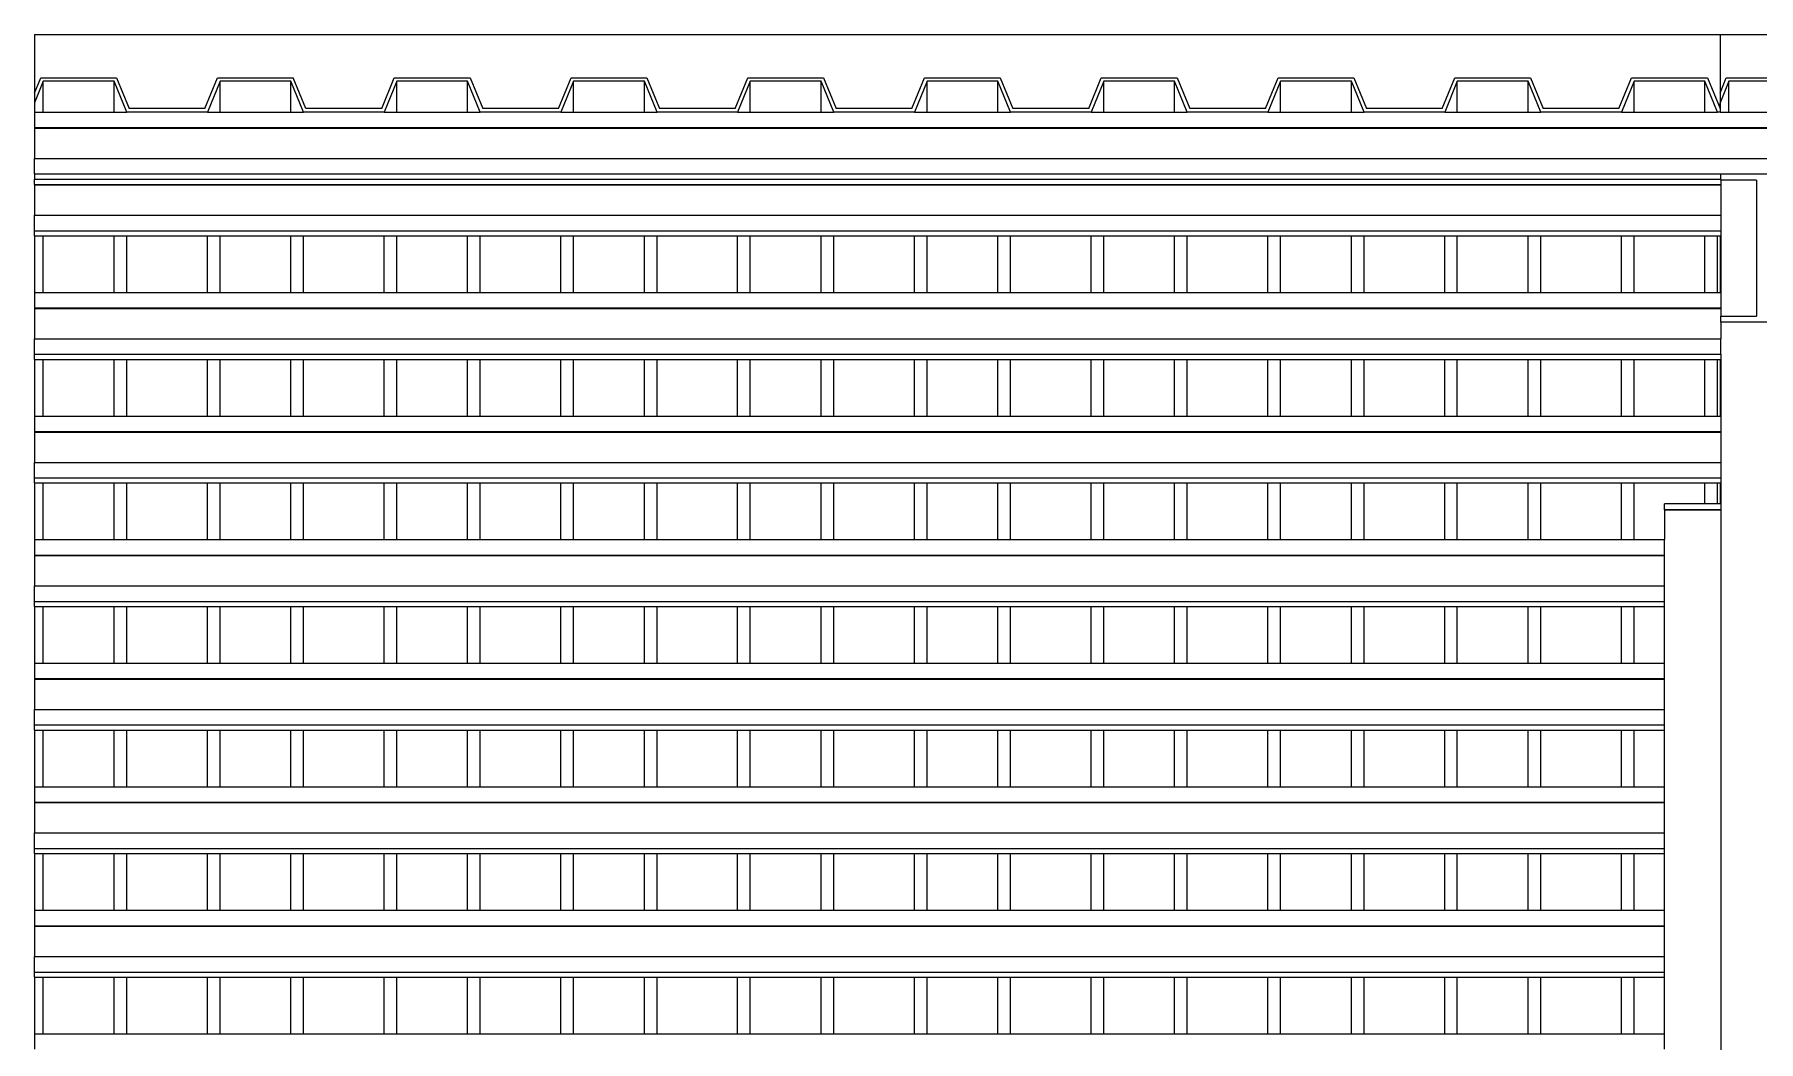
# Model space of a CAD drawing. Extents: x -101 to 101, y -14 to 18.
# Drawn here: x 5.839 to 8.594, y 16.411 to 18.019 of the extents above; entities that cross this region are included whole.
import ezdxf

# ---------------------------------------------------------------- set-up
doc = ezdxf.new("R2010")
doc.units = 0
doc.layers.get('0').update_dxf_attribs({"linetype": 'CONTINUOUS'})

msp = doc.modelspace()

# ---------------------------------------------------------------- linework, layer by layer
for p, q in [((5.8392, 18.019), (8.5322, 18.019)), ((5.8392, 18.019), (5.8392, 17.9253)), ((8.5322, 18.019), (11.2252, 18.019)), ((8.5322, 18.019), (8.5322, 17.9253)), ((8.5322, 18.019), (8.5322, 17.9006)), ((5.8392, 17.9253), (5.8492, 17.9499)), ((5.8531, 17.9443), (5.8392, 17.9101)), ((5.8492, 17.9499), (5.9703, 17.9499)), ((5.8531, 17.895), (5.8531, 17.9443)), ((5.9664, 17.9443), (5.8531, 17.9443)), ((5.9664, 17.895), (5.9664, 17.9443)), ((5.9865, 17.895), (5.9664, 17.9443)), ((5.9703, 17.9499), (5.9904, 17.9006)), ((6.1115, 17.9006), (6.1317, 17.9499)), ((6.1356, 17.9443), (6.1154, 17.895)), ((6.1317, 17.9499), (6.2527, 17.9499)), ((6.1356, 17.895), (6.1356, 17.9443)), ((6.2488, 17.9443), (6.1356, 17.9443)), ((6.2488, 17.895), (6.2488, 17.9443)), ((6.2689, 17.895), (6.2488, 17.9443)), ((6.2729, 17.9006), (6.2527, 17.9499)), ((6.3939, 17.9006), (6.4141, 17.9499)), ((6.418, 17.9443), (6.3978, 17.895)), ((6.4141, 17.9499), (6.5351, 17.9499)), ((6.418, 17.895), (6.418, 17.9443)), ((6.5312, 17.9443), (6.418, 17.9443)), ((6.5312, 17.895), (6.5312, 17.9443)), ((6.5514, 17.895), (6.5312, 17.9443)), ((6.5351, 17.9499), (6.5553, 17.9006)), ((6.6763, 17.9006), (6.6965, 17.9499)), ((6.7004, 17.9443), (6.6802, 17.895)), ((6.6965, 17.9499), (6.8175, 17.9499)), ((6.7004, 17.895), (6.7004, 17.9443)), ((6.8136, 17.9443), (6.7004, 17.9443)), ((6.8136, 17.895), (6.8136, 17.9443)), ((6.8338, 17.895), (6.8136, 17.9443)), ((6.8175, 17.9499), (6.8377, 17.9006)), ((6.9587, 17.9006), (6.9789, 17.9499)), ((6.9828, 17.9443), (6.9626, 17.895)), ((6.9789, 17.9499), (7.0999, 17.9499)), ((6.9828, 17.895), (6.9828, 17.9443)), ((7.096, 17.9443), (6.9828, 17.9443)), ((7.096, 17.895), (7.096, 17.9443)), ((7.1162, 17.895), (7.096, 17.9443)), ((7.0999, 17.9499), (7.1201, 17.9006)), ((7.2411, 17.9006), (7.2613, 17.9499)), ((7.2652, 17.9443), (7.245, 17.895)), ((7.2613, 17.9499), (7.3823, 17.9499)), ((7.2652, 17.895), (7.2652, 17.9443)), ((7.3784, 17.9443), (7.2652, 17.9443)), ((7.3784, 17.895), (7.3784, 17.9443)), ((7.3986, 17.895), (7.3784, 17.9443)), ((7.3823, 17.9499), (7.4025, 17.9006)), ((7.5235, 17.9006), (7.5437, 17.9499)), ((7.5476, 17.9443), (7.5275, 17.895)), ((7.5437, 17.9499), (7.6648, 17.9499)), ((7.5476, 17.895), (7.5476, 17.9443)), ((7.6608, 17.9443), (7.5476, 17.9443)), ((7.6608, 17.895), (7.6608, 17.9443)), ((7.681, 17.895), (7.6608, 17.9443)), ((7.6648, 17.9499), (7.6849, 17.9006)), ((7.806, 17.9006), (7.8261, 17.9499)), ((7.83, 17.9443), (7.8099, 17.895)), ((7.8261, 17.9499), (7.9472, 17.9499)), ((7.83, 17.895), (7.83, 17.9443)), ((7.9433, 17.9443), (7.83, 17.9443)), ((7.9433, 17.895), (7.9433, 17.9443)), ((7.9634, 17.895), (7.9433, 17.9443)), ((7.9472, 17.9499), (7.9673, 17.9006)), ((8.0884, 17.9006), (8.1085, 17.9499)), ((8.1125, 17.9443), (8.0923, 17.895)), ((8.1085, 17.9499), (8.2296, 17.9499)), ((8.1125, 17.895), (8.1125, 17.9443)), ((8.2257, 17.9443), (8.1125, 17.9443)), ((8.2257, 17.895), (8.2257, 17.9443)), ((8.2458, 17.895), (8.2257, 17.9443)), ((8.2296, 17.9499), (8.2498, 17.9006)), ((8.3708, 17.9006), (8.391, 17.9499)), ((8.3949, 17.9443), (8.3747, 17.895)), ((8.391, 17.9499), (8.512, 17.9499)), ((8.3949, 17.895), (8.3949, 17.9443)), ((8.5081, 17.9443), (8.3949, 17.9443)), ((8.5081, 17.895), (8.5081, 17.9443)), ((8.5283, 17.895), (8.5081, 17.9443)), ((8.512, 17.9499), (8.5322, 17.9006)), ((8.5322, 17.9253), (8.5423, 17.9499)), ((8.5462, 17.9443), (8.5322, 17.9101)), ((8.5423, 17.9499), (8.6633, 17.9499)), ((8.5462, 17.895), (8.5462, 17.9443)), ((8.6594, 17.9443), (8.5462, 17.9443)), ((5.8392, 17.9253), (5.8392, 17.9101)), ((5.8392, 17.9101), (5.8392, 17.895)), ((8.5322, 17.9253), (8.5322, 17.9101)), ((8.5322, 17.9006), (8.5322, 17.9101)), ((5.8392, 17.895), (5.8531, 17.895)), ((5.8392, 17.895), (5.8392, 17.8703)), ((5.8531, 17.895), (5.9664, 17.895)), ((5.9664, 17.895), (5.9865, 17.895)), ((6.1154, 17.895), (5.9865, 17.895)), ((6.1115, 17.9006), (5.9904, 17.9006)), ((6.1154, 17.895), (6.1356, 17.895)), ((6.1356, 17.895), (6.2488, 17.895)), ((6.2488, 17.895), (6.2689, 17.895)), ((6.3978, 17.895), (6.2689, 17.895)), ((6.3939, 17.9006), (6.2729, 17.9006)), ((6.3978, 17.895), (6.418, 17.895)), ((6.418, 17.895), (6.5312, 17.895)), ((6.5312, 17.895), (6.5514, 17.895)), ((6.6802, 17.895), (6.5514, 17.895)), ((6.6763, 17.9006), (6.5553, 17.9006)), ((6.6802, 17.895), (6.7004, 17.895)), ((6.7004, 17.895), (6.8136, 17.895)), ((6.8136, 17.895), (6.8338, 17.895)), ((6.9626, 17.895), (6.8338, 17.895)), ((6.9587, 17.9006), (6.8377, 17.9006)), ((6.9626, 17.895), (6.9828, 17.895)), ((6.9828, 17.895), (7.096, 17.895)), ((7.096, 17.895), (7.1162, 17.895)), ((7.245, 17.895), (7.1162, 17.895)), ((7.2411, 17.9006), (7.1201, 17.9006)), ((7.245, 17.895), (7.2652, 17.895)), ((7.2652, 17.895), (7.3784, 17.895)), ((7.3784, 17.895), (7.3986, 17.895)), ((7.5275, 17.895), (7.3986, 17.895)), ((7.5235, 17.9006), (7.4025, 17.9006)), ((7.5275, 17.895), (7.5476, 17.895)), ((7.5476, 17.895), (7.6608, 17.895)), ((7.6608, 17.895), (7.681, 17.895)), ((7.8099, 17.895), (7.681, 17.895)), ((7.806, 17.9006), (7.6849, 17.9006)), ((7.8099, 17.895), (7.83, 17.895)), ((7.83, 17.895), (7.9433, 17.895)), ((7.9433, 17.895), (7.9634, 17.895)), ((8.0923, 17.895), (7.9634, 17.895)), ((8.0884, 17.9006), (7.9673, 17.9006)), ((8.0923, 17.895), (8.1125, 17.895)), ((8.1125, 17.895), (8.2257, 17.895)), ((8.2257, 17.895), (8.2458, 17.895)), ((8.3747, 17.895), (8.2458, 17.895)), ((8.3708, 17.9006), (8.2498, 17.9006)), ((8.3747, 17.895), (8.3949, 17.895)), ((8.3949, 17.895), (8.5081, 17.895)), ((8.5081, 17.895), (8.5283, 17.895)), ((8.5322, 17.895), (8.5283, 17.895)), ((8.5322, 17.9006), (8.5322, 17.895)), ((8.5322, 17.895), (8.5462, 17.895)), ((8.5462, 17.895), (8.6594, 17.895)), ((5.8392, 17.8703), (5.8392, 17.8695)), ((5.8392, 17.8703), (23.5277, 17.8703)), ((5.8392, 17.8695), (23.5277, 17.8695)), ((5.8392, 17.8695), (5.8392, 17.821)), ((5.8392, 17.821), (23.5277, 17.821)), ((5.8392, 17.7963), (5.8392, 17.821)), ((5.8392, 17.7963), (8.5337, 17.7963)), ((5.8392, 17.7963), (5.8392, 17.7881)), ((8.5337, 17.7963), (8.6537, 17.7963)), ((8.5337, 17.7881), (8.5337, 17.7963)), ((5.8392, 17.7796), (5.8392, 17.7881)), ((5.8392, 17.7881), (8.5337, 17.7881)), ((5.8392, 17.7796), (5.8392, 17.7788)), ((5.8392, 17.7796), (8.5337, 17.7796)), ((5.8392, 17.7788), (8.5337, 17.7788)), ((5.8392, 17.7788), (5.8392, 17.7303)), ((8.5337, 17.7866), (8.5337, 17.7881)), ((8.5906, 17.7866), (8.5337, 17.7866)), ((8.5337, 17.7866), (8.5337, 17.7796)), ((8.5337, 17.7796), (8.5337, 17.7788)), ((8.5337, 17.7788), (8.5337, 17.7303)), ((8.5906, 17.7866), (8.5906, 17.5692)), ((5.8392, 17.7056), (5.8392, 17.7303)), ((5.8392, 17.7303), (8.5337, 17.7303)), ((8.5337, 17.7303), (8.5337, 17.7056)), ((5.8392, 17.7056), (8.5337, 17.7056)), ((5.8392, 17.6974), (5.8392, 17.7056)), ((5.8392, 17.6974), (5.8531, 17.6974)), ((5.8392, 17.6974), (5.8392, 17.607)), ((5.8531, 17.607), (5.8531, 17.6974)), ((5.8531, 17.6974), (5.9664, 17.6974)), ((5.9664, 17.607), (5.9664, 17.6974)), ((5.9664, 17.6974), (5.9865, 17.6974)), ((5.9865, 17.607), (5.9865, 17.6974)), ((5.9865, 17.6974), (6.1154, 17.6974)), ((6.1154, 17.607), (6.1154, 17.6974)), ((6.1154, 17.6974), (6.1356, 17.6974)), ((6.1356, 17.607), (6.1356, 17.6974)), ((6.1356, 17.6974), (6.2488, 17.6974)), ((6.2488, 17.607), (6.2488, 17.6974)), ((6.2488, 17.6974), (6.2689, 17.6974)), ((6.2689, 17.607), (6.2689, 17.6974)), ((6.2689, 17.6974), (6.3978, 17.6974)), ((6.3978, 17.607), (6.3978, 17.6974)), ((6.3978, 17.6974), (6.418, 17.6974)), ((6.418, 17.607), (6.418, 17.6974)), ((6.418, 17.6974), (6.5312, 17.6974)), ((6.5312, 17.607), (6.5312, 17.6974)), ((6.5312, 17.6974), (6.5514, 17.6974)), ((6.5514, 17.607), (6.5514, 17.6974)), ((6.5514, 17.6974), (6.6802, 17.6974)), ((6.6802, 17.607), (6.6802, 17.6974)), ((6.6802, 17.6974), (6.7004, 17.6974)), ((6.7004, 17.607), (6.7004, 17.6974)), ((6.7004, 17.6974), (6.8136, 17.6974)), ((6.8136, 17.607), (6.8136, 17.6974)), ((6.8136, 17.6974), (6.8338, 17.6974)), ((6.8338, 17.607), (6.8338, 17.6974)), ((6.8338, 17.6974), (6.9626, 17.6974)), ((6.9626, 17.607), (6.9626, 17.6974)), ((6.9626, 17.6974), (6.9828, 17.6974)), ((6.9828, 17.607), (6.9828, 17.6974)), ((6.9828, 17.6974), (7.096, 17.6974)), ((7.096, 17.607), (7.096, 17.6974)), ((7.096, 17.6974), (7.1162, 17.6974)), ((7.1162, 17.607), (7.1162, 17.6974)), ((7.1162, 17.6974), (7.245, 17.6974)), ((7.245, 17.607), (7.245, 17.6974)), ((7.245, 17.6974), (7.2652, 17.6974)), ((7.2652, 17.607), (7.2652, 17.6974)), ((7.2652, 17.6974), (7.3784, 17.6974)), ((7.3784, 17.607), (7.3784, 17.6974)), ((7.3784, 17.6974), (7.3986, 17.6974)), ((7.3986, 17.607), (7.3986, 17.6974)), ((7.3986, 17.6974), (7.5275, 17.6974)), ((7.5275, 17.607), (7.5275, 17.6974)), ((7.5275, 17.6974), (7.5476, 17.6974)), ((7.5476, 17.607), (7.5476, 17.6974)), ((7.5476, 17.6974), (7.6608, 17.6974)), ((7.6608, 17.607), (7.6608, 17.6974)), ((7.6608, 17.6974), (7.681, 17.6974)), ((7.681, 17.607), (7.681, 17.6974)), ((7.681, 17.6974), (7.8099, 17.6974)), ((7.8099, 17.607), (7.8099, 17.6974)), ((7.8099, 17.6974), (7.83, 17.6974)), ((7.83, 17.607), (7.83, 17.6974)), ((7.83, 17.6974), (7.9433, 17.6974)), ((7.9433, 17.607), (7.9433, 17.6974)), ((7.9433, 17.6974), (7.9634, 17.6974)), ((7.9634, 17.607), (7.9634, 17.6974)), ((7.9634, 17.6974), (8.0923, 17.6974)), ((8.0923, 17.607), (8.0923, 17.6974)), ((8.0923, 17.6974), (8.1125, 17.6974)), ((8.1125, 17.607), (8.1125, 17.6974)), ((8.1125, 17.6974), (8.2257, 17.6974)), ((8.2257, 17.607), (8.2257, 17.6974)), ((8.2257, 17.6974), (8.2458, 17.6974)), ((8.2458, 17.607), (8.2458, 17.6974)), ((8.2458, 17.6974), (8.3747, 17.6974)), ((8.3747, 17.607), (8.3747, 17.6974)), ((8.3747, 17.6974), (8.3949, 17.6974)), ((8.3949, 17.607), (8.3949, 17.6974)), ((8.3949, 17.6974), (8.5081, 17.6974)), ((8.5081, 17.607), (8.5081, 17.6974)), ((8.5081, 17.6974), (8.5283, 17.6974)), ((8.5283, 17.607), (8.5283, 17.6974)), ((8.5283, 17.6974), (8.5322, 17.6974)), ((8.5322, 17.6974), (8.5322, 17.607)), ((8.5322, 17.6974), (8.5337, 17.6974)), ((8.5337, 17.7056), (8.5337, 17.6974)), ((8.5337, 17.6974), (8.5337, 17.607)), ((5.8392, 17.607), (5.8531, 17.607)), ((5.8392, 17.607), (5.8392, 17.5823)), ((5.8531, 17.607), (5.9664, 17.607)), ((5.9664, 17.607), (5.9865, 17.607)), ((5.9865, 17.607), (6.1154, 17.607)), ((6.1154, 17.607), (6.1356, 17.607)), ((6.1356, 17.607), (6.2488, 17.607)), ((6.2488, 17.607), (6.2689, 17.607)), ((6.2689, 17.607), (6.3978, 17.607)), ((6.3978, 17.607), (6.418, 17.607)), ((6.418, 17.607), (6.5312, 17.607)), ((6.5312, 17.607), (6.5514, 17.607)), ((6.5514, 17.607), (6.6802, 17.607)), ((6.6802, 17.607), (6.7004, 17.607)), ((6.7004, 17.607), (6.8136, 17.607)), ((6.8136, 17.607), (6.8338, 17.607)), ((6.8338, 17.607), (6.9626, 17.607)), ((6.9626, 17.607), (6.9828, 17.607)), ((6.9828, 17.607), (7.096, 17.607)), ((7.096, 17.607), (7.1162, 17.607)), ((7.1162, 17.607), (7.245, 17.607)), ((7.245, 17.607), (7.2652, 17.607)), ((7.2652, 17.607), (7.3784, 17.607)), ((7.3784, 17.607), (7.3986, 17.607)), ((7.3986, 17.607), (7.5275, 17.607)), ((7.5275, 17.607), (7.5476, 17.607)), ((7.5476, 17.607), (7.6608, 17.607)), ((7.6608, 17.607), (7.681, 17.607)), ((7.681, 17.607), (7.8099, 17.607)), ((7.8099, 17.607), (7.83, 17.607)), ((7.83, 17.607), (7.9433, 17.607)), ((7.9433, 17.607), (7.9634, 17.607)), ((7.9634, 17.607), (8.0923, 17.607)), ((8.0923, 17.607), (8.1125, 17.607)), ((8.1125, 17.607), (8.2257, 17.607)), ((8.2257, 17.607), (8.2458, 17.607)), ((8.2458, 17.607), (8.3747, 17.607)), ((8.3747, 17.607), (8.3949, 17.607)), ((8.3949, 17.607), (8.5081, 17.607)), ((8.5081, 17.607), (8.5283, 17.607)), ((8.5283, 17.607), (8.5322, 17.607)), ((8.5322, 17.607), (8.5337, 17.607)), ((8.5337, 17.607), (8.5337, 17.5823)), ((5.8392, 17.5823), (5.8392, 17.5815)), ((5.8392, 17.5823), (8.5337, 17.5823)), ((5.8392, 17.5815), (8.5337, 17.5815)), ((5.8392, 17.5815), (5.8392, 17.533)), ((8.5337, 17.5823), (8.5337, 17.5815)), ((8.5337, 17.5815), (8.5337, 17.5692)), ((8.5337, 17.5596), (8.5337, 17.5692)), ((8.5337, 17.5692), (8.5906, 17.5692)), ((8.6537, 17.5596), (8.5337, 17.5596)), ((8.5337, 17.5596), (8.5337, 17.533)), ((5.8392, 17.5083), (5.8392, 17.533)), ((5.8392, 17.533), (8.5337, 17.533)), ((8.5337, 17.5083), (8.5337, 17.533)), ((5.8392, 17.5083), (8.5337, 17.5083)), ((5.8392, 17.5001), (5.8392, 17.5083)), ((5.8392, 17.5001), (5.8531, 17.5001)), ((5.8392, 17.5001), (5.8392, 17.4097)), ((5.8531, 17.4097), (5.8531, 17.5001)), ((5.8531, 17.5001), (5.9664, 17.5001)), ((5.9664, 17.4097), (5.9664, 17.5001)), ((5.9664, 17.5001), (5.9865, 17.5001)), ((5.9865, 17.4097), (5.9865, 17.5001)), ((5.9865, 17.5001), (6.1154, 17.5001)), ((6.1154, 17.4097), (6.1154, 17.5001)), ((6.1154, 17.5001), (6.1356, 17.5001)), ((6.1356, 17.4097), (6.1356, 17.5001)), ((6.1356, 17.5001), (6.2488, 17.5001)), ((6.2488, 17.4097), (6.2488, 17.5001)), ((6.2488, 17.5001), (6.2689, 17.5001)), ((6.2689, 17.4097), (6.2689, 17.5001)), ((6.2689, 17.5001), (6.3978, 17.5001)), ((6.3978, 17.4097), (6.3978, 17.5001)), ((6.3978, 17.5001), (6.418, 17.5001)), ((6.418, 17.4097), (6.418, 17.5001)), ((6.418, 17.5001), (6.5312, 17.5001)), ((6.5312, 17.4097), (6.5312, 17.5001)), ((6.5312, 17.5001), (6.5514, 17.5001)), ((6.5514, 17.4097), (6.5514, 17.5001)), ((6.5514, 17.5001), (6.6802, 17.5001)), ((6.6802, 17.4097), (6.6802, 17.5001)), ((6.6802, 17.5001), (6.7004, 17.5001)), ((6.7004, 17.4097), (6.7004, 17.5001)), ((6.7004, 17.5001), (6.8136, 17.5001)), ((6.8136, 17.4097), (6.8136, 17.5001)), ((6.8136, 17.5001), (6.8338, 17.5001)), ((6.8338, 17.4097), (6.8338, 17.5001)), ((6.8338, 17.5001), (6.9626, 17.5001)), ((6.9626, 17.4097), (6.9626, 17.5001)), ((6.9626, 17.5001), (6.9828, 17.5001)), ((6.9828, 17.4097), (6.9828, 17.5001)), ((6.9828, 17.5001), (7.096, 17.5001)), ((7.096, 17.4097), (7.096, 17.5001)), ((7.096, 17.5001), (7.1162, 17.5001)), ((7.1162, 17.4097), (7.1162, 17.5001)), ((7.1162, 17.5001), (7.245, 17.5001)), ((7.245, 17.4097), (7.245, 17.5001)), ((7.245, 17.5001), (7.2652, 17.5001)), ((7.2652, 17.4097), (7.2652, 17.5001)), ((7.2652, 17.5001), (7.3784, 17.5001)), ((7.3784, 17.4097), (7.3784, 17.5001)), ((7.3784, 17.5001), (7.3986, 17.5001)), ((7.3986, 17.4097), (7.3986, 17.5001)), ((7.3986, 17.5001), (7.5275, 17.5001)), ((7.5275, 17.4097), (7.5275, 17.5001)), ((7.5275, 17.5001), (7.5476, 17.5001)), ((7.5476, 17.4097), (7.5476, 17.5001)), ((7.5476, 17.5001), (7.6608, 17.5001)), ((7.6608, 17.4097), (7.6608, 17.5001)), ((7.6608, 17.5001), (7.681, 17.5001)), ((7.681, 17.4097), (7.681, 17.5001)), ((7.681, 17.5001), (7.8099, 17.5001)), ((7.8099, 17.4097), (7.8099, 17.5001)), ((7.8099, 17.5001), (7.83, 17.5001)), ((7.83, 17.4097), (7.83, 17.5001)), ((7.83, 17.5001), (7.9433, 17.5001)), ((7.9433, 17.4097), (7.9433, 17.5001)), ((7.9433, 17.5001), (7.9634, 17.5001)), ((7.9634, 17.4097), (7.9634, 17.5001)), ((7.9634, 17.5001), (8.0923, 17.5001)), ((8.0923, 17.4097), (8.0923, 17.5001)), ((8.0923, 17.5001), (8.1125, 17.5001)), ((8.1125, 17.4097), (8.1125, 17.5001)), ((8.1125, 17.5001), (8.2257, 17.5001)), ((8.2257, 17.4097), (8.2257, 17.5001)), ((8.2257, 17.5001), (8.2458, 17.5001)), ((8.2458, 17.4097), (8.2458, 17.5001)), ((8.2458, 17.5001), (8.3747, 17.5001)), ((8.3747, 17.4097), (8.3747, 17.5001)), ((8.3747, 17.5001), (8.3949, 17.5001)), ((8.3949, 17.4097), (8.3949, 17.5001)), ((8.3949, 17.5001), (8.5081, 17.5001)), ((8.5081, 17.4097), (8.5081, 17.5001)), ((8.5081, 17.5001), (8.5283, 17.5001)), ((8.5283, 17.4097), (8.5283, 17.5001)), ((8.5283, 17.5001), (8.5322, 17.5001)), ((8.5322, 17.5001), (8.5322, 17.4097)), ((8.5322, 17.5001), (8.5337, 17.5001)), ((8.5337, 17.5083), (8.5337, 17.5001)), ((8.5337, 17.5001), (8.5337, 17.4097)), ((5.8392, 17.4097), (5.8531, 17.4097)), ((5.8392, 17.4097), (5.8392, 17.385)), ((5.8531, 17.4097), (5.9664, 17.4097)), ((5.9664, 17.4097), (5.9865, 17.4097)), ((5.9865, 17.4097), (6.1154, 17.4097)), ((6.1154, 17.4097), (6.1356, 17.4097)), ((6.1356, 17.4097), (6.2488, 17.4097)), ((6.2488, 17.4097), (6.2689, 17.4097)), ((6.2689, 17.4097), (6.3978, 17.4097)), ((6.3978, 17.4097), (6.418, 17.4097)), ((6.418, 17.4097), (6.5312, 17.4097)), ((6.5312, 17.4097), (6.5514, 17.4097)), ((6.5514, 17.4097), (6.6802, 17.4097)), ((6.6802, 17.4097), (6.7004, 17.4097)), ((6.7004, 17.4097), (6.8136, 17.4097)), ((6.8136, 17.4097), (6.8338, 17.4097)), ((6.8338, 17.4097), (6.9626, 17.4097)), ((6.9626, 17.4097), (6.9828, 17.4097)), ((6.9828, 17.4097), (7.096, 17.4097)), ((7.096, 17.4097), (7.1162, 17.4097)), ((7.1162, 17.4097), (7.245, 17.4097)), ((7.245, 17.4097), (7.2652, 17.4097)), ((7.2652, 17.4097), (7.3784, 17.4097)), ((7.3784, 17.4097), (7.3986, 17.4097)), ((7.3986, 17.4097), (7.5275, 17.4097)), ((7.5275, 17.4097), (7.5476, 17.4097)), ((7.5476, 17.4097), (7.6608, 17.4097)), ((7.6608, 17.4097), (7.681, 17.4097)), ((7.681, 17.4097), (7.8099, 17.4097)), ((7.8099, 17.4097), (7.83, 17.4097)), ((7.83, 17.4097), (7.9433, 17.4097)), ((7.9433, 17.4097), (7.9634, 17.4097)), ((7.9634, 17.4097), (8.0923, 17.4097)), ((8.0923, 17.4097), (8.1125, 17.4097)), ((8.1125, 17.4097), (8.2257, 17.4097)), ((8.2257, 17.4097), (8.2458, 17.4097)), ((8.2458, 17.4097), (8.3747, 17.4097)), ((8.3747, 17.4097), (8.3949, 17.4097)), ((8.3949, 17.4097), (8.5081, 17.4097)), ((8.5081, 17.4097), (8.5283, 17.4097)), ((8.5283, 17.4097), (8.5322, 17.4097)), ((8.5322, 17.4097), (8.5337, 17.4097)), ((8.5337, 17.4097), (8.5337, 17.385)), ((5.8392, 17.385), (5.8392, 17.3842)), ((5.8392, 17.385), (8.5337, 17.385)), ((5.8392, 17.3842), (8.5337, 17.3842)), ((5.8392, 17.3842), (5.8392, 17.3357)), ((8.5337, 17.385), (8.5337, 17.3842)), ((8.5337, 17.3842), (8.5337, 17.3357)), ((5.8392, 17.311), (5.8392, 17.3357)), ((5.8392, 17.3357), (8.5337, 17.3357)), ((8.5337, 17.3357), (8.5337, 17.311)), ((5.8392, 17.311), (8.5337, 17.311)), ((5.8392, 17.3028), (5.8392, 17.311)), ((5.8392, 17.3028), (5.8531, 17.3028)), ((5.8392, 17.3028), (5.8392, 17.2124)), ((5.8531, 17.2124), (5.8531, 17.3028)), ((5.8531, 17.3028), (5.9664, 17.3028)), ((5.9664, 17.2124), (5.9664, 17.3028)), ((5.9664, 17.3028), (5.9865, 17.3028)), ((5.9865, 17.2124), (5.9865, 17.3028)), ((5.9865, 17.3028), (6.1154, 17.3028)), ((6.1154, 17.2124), (6.1154, 17.3028)), ((6.1154, 17.3028), (6.1356, 17.3028)), ((6.1356, 17.2124), (6.1356, 17.3028)), ((6.1356, 17.3028), (6.2488, 17.3028)), ((6.2488, 17.2124), (6.2488, 17.3028)), ((6.2488, 17.3028), (6.2689, 17.3028)), ((6.2689, 17.2124), (6.2689, 17.3028)), ((6.2689, 17.3028), (6.3978, 17.3028)), ((6.3978, 17.2124), (6.3978, 17.3028)), ((6.3978, 17.3028), (6.418, 17.3028)), ((6.418, 17.2124), (6.418, 17.3028)), ((6.418, 17.3028), (6.5312, 17.3028)), ((6.5312, 17.2124), (6.5312, 17.3028)), ((6.5312, 17.3028), (6.5514, 17.3028)), ((6.5514, 17.2124), (6.5514, 17.3028)), ((6.5514, 17.3028), (6.6802, 17.3028)), ((6.6802, 17.2124), (6.6802, 17.3028)), ((6.6802, 17.3028), (6.7004, 17.3028)), ((6.7004, 17.2124), (6.7004, 17.3028)), ((6.7004, 17.3028), (6.8136, 17.3028)), ((6.8136, 17.2124), (6.8136, 17.3028)), ((6.8136, 17.3028), (6.8338, 17.3028)), ((6.8338, 17.2124), (6.8338, 17.3028)), ((6.8338, 17.3028), (6.9626, 17.3028)), ((6.9626, 17.2124), (6.9626, 17.3028)), ((6.9626, 17.3028), (6.9828, 17.3028)), ((6.9828, 17.2124), (6.9828, 17.3028)), ((6.9828, 17.3028), (7.096, 17.3028)), ((7.096, 17.2124), (7.096, 17.3028)), ((7.096, 17.3028), (7.1162, 17.3028)), ((7.1162, 17.2124), (7.1162, 17.3028)), ((7.1162, 17.3028), (7.245, 17.3028)), ((7.245, 17.2124), (7.245, 17.3028)), ((7.245, 17.3028), (7.2652, 17.3028)), ((7.2652, 17.2124), (7.2652, 17.3028)), ((7.2652, 17.3028), (7.3784, 17.3028)), ((7.3784, 17.2124), (7.3784, 17.3028)), ((7.3784, 17.3028), (7.3986, 17.3028)), ((7.3986, 17.2124), (7.3986, 17.3028)), ((7.3986, 17.3028), (7.5275, 17.3028)), ((7.5275, 17.2124), (7.5275, 17.3028)), ((7.5275, 17.3028), (7.5476, 17.3028)), ((7.5476, 17.2124), (7.5476, 17.3028)), ((7.5476, 17.3028), (7.6608, 17.3028)), ((7.6608, 17.2124), (7.6608, 17.3028)), ((7.6608, 17.3028), (7.681, 17.3028)), ((7.681, 17.2124), (7.681, 17.3028)), ((7.681, 17.3028), (7.8099, 17.3028)), ((7.8099, 17.2124), (7.8099, 17.3028)), ((7.8099, 17.3028), (7.83, 17.3028)), ((7.83, 17.2124), (7.83, 17.3028)), ((7.83, 17.3028), (7.9433, 17.3028)), ((7.9433, 17.2124), (7.9433, 17.3028)), ((7.9433, 17.3028), (7.9634, 17.3028)), ((7.9634, 17.2124), (7.9634, 17.3028)), ((7.9634, 17.3028), (8.0923, 17.3028)), ((8.0923, 17.2124), (8.0923, 17.3028)), ((8.0923, 17.3028), (8.1125, 17.3028)), ((8.1125, 17.2124), (8.1125, 17.3028)), ((8.1125, 17.3028), (8.2257, 17.3028)), ((8.2257, 17.2124), (8.2257, 17.3028)), ((8.2257, 17.3028), (8.2458, 17.3028)), ((8.2458, 17.2124), (8.2458, 17.3028)), ((8.2458, 17.3028), (8.3747, 17.3028)), ((8.3747, 17.2124), (8.3747, 17.3028)), ((8.3747, 17.3028), (8.3949, 17.3028)), ((8.3949, 17.2124), (8.3949, 17.3028)), ((8.3949, 17.3028), (8.5081, 17.3028)), ((8.5081, 17.2697), (8.5081, 17.3028)), ((8.5081, 17.3028), (8.5283, 17.3028)), ((8.5283, 17.2697), (8.5283, 17.3028)), ((8.5283, 17.3028), (8.5322, 17.3028)), ((8.5322, 17.3028), (8.5322, 17.2697)), ((8.5322, 17.3028), (8.5337, 17.3028)), ((8.5337, 17.311), (8.5337, 17.3028)), ((8.5337, 17.3028), (8.5337, 17.2697)), ((8.4437, 17.2599), (8.4437, 17.2697)), ((8.5081, 17.2697), (8.4437, 17.2697)), ((8.5081, 17.2599), (8.4437, 17.2599)), ((8.4437, 17.2599), (8.4437, 17.2598)), ((8.4437, 17.2598), (8.5081, 17.2598)), ((8.4437, 17.2598), (8.4437, 17.2124)), ((8.5283, 17.2697), (8.5081, 17.2697)), ((8.5081, 17.2598), (8.5081, 17.2599)), ((8.5283, 17.2599), (8.5081, 17.2599)), ((8.5081, 17.2598), (8.5283, 17.2598)), ((8.5322, 17.2697), (8.5283, 17.2697)), ((8.5283, 17.2598), (8.5283, 17.2599)), ((8.5322, 17.2599), (8.5283, 17.2599)), ((8.5283, 17.2598), (8.5322, 17.2598)), ((8.5337, 17.2697), (8.5322, 17.2697)), ((8.5322, 17.2599), (8.5322, 17.2598)), ((8.5337, 17.2599), (8.5322, 17.2599)), ((8.5322, 17.2598), (8.5337, 17.2598)), ((8.5337, 17.2697), (8.5337, 17.2599)), ((8.5337, 17.2599), (8.5337, 17.2598)), ((8.5337, 17.2598), (8.5337, 11.3212)), ((5.8392, 17.2124), (5.8531, 17.2124)), ((5.8392, 17.2124), (5.8392, 17.1877)), ((5.8531, 17.2124), (5.9664, 17.2124)), ((5.9664, 17.2124), (5.9865, 17.2124)), ((5.9865, 17.2124), (6.1154, 17.2124)), ((6.1154, 17.2124), (6.1356, 17.2124)), ((6.1356, 17.2124), (6.2488, 17.2124)), ((6.2488, 17.2124), (6.2689, 17.2124)), ((6.2689, 17.2124), (6.3978, 17.2124)), ((6.3978, 17.2124), (6.418, 17.2124)), ((6.418, 17.2124), (6.5312, 17.2124)), ((6.5312, 17.2124), (6.5514, 17.2124)), ((6.5514, 17.2124), (6.6802, 17.2124)), ((6.6802, 17.2124), (6.7004, 17.2124)), ((6.7004, 17.2124), (6.8136, 17.2124)), ((6.8136, 17.2124), (6.8338, 17.2124)), ((6.8338, 17.2124), (6.9626, 17.2124)), ((6.9626, 17.2124), (6.9828, 17.2124)), ((6.9828, 17.2124), (7.096, 17.2124)), ((7.096, 17.2124), (7.1162, 17.2124)), ((7.1162, 17.2124), (7.245, 17.2124)), ((7.245, 17.2124), (7.2652, 17.2124)), ((7.2652, 17.2124), (7.3784, 17.2124)), ((7.3784, 17.2124), (7.3986, 17.2124)), ((7.3986, 17.2124), (7.5275, 17.2124)), ((7.5275, 17.2124), (7.5476, 17.2124)), ((7.5476, 17.2124), (7.6608, 17.2124)), ((7.6608, 17.2124), (7.681, 17.2124)), ((7.681, 17.2124), (7.8099, 17.2124)), ((7.8099, 17.2124), (7.83, 17.2124)), ((7.83, 17.2124), (7.9433, 17.2124)), ((7.9433, 17.2124), (7.9634, 17.2124)), ((7.9634, 17.2124), (8.0923, 17.2124)), ((8.0923, 17.2124), (8.1125, 17.2124)), ((8.1125, 17.2124), (8.2257, 17.2124)), ((8.2257, 17.2124), (8.2458, 17.2124)), ((8.2458, 17.2124), (8.3747, 17.2124)), ((8.3747, 17.2124), (8.3949, 17.2124)), ((8.3949, 17.2124), (8.4437, 17.2124)), ((8.4437, 17.1877), (8.4437, 17.2124)), ((5.8392, 17.1877), (5.8392, 17.1869)), ((5.8392, 17.1877), (8.4437, 17.1877)), ((5.8392, 17.1869), (8.4437, 17.1869)), ((5.8392, 17.1869), (5.8392, 17.1384)), ((8.4437, 17.1869), (8.4437, 17.1877)), ((8.4437, 17.1384), (8.4437, 17.1869)), ((5.8392, 17.1138), (5.8392, 17.1384)), ((5.8392, 17.1384), (8.4437, 17.1384)), ((8.4437, 17.1138), (8.4437, 17.1384)), ((5.8392, 17.1138), (8.4437, 17.1138)), ((5.8392, 17.1055), (5.8392, 17.1138)), ((8.4437, 17.1055), (8.4437, 17.1138)), ((5.8392, 17.1055), (5.8531, 17.1055)), ((5.8392, 17.1055), (5.8392, 17.0151)), ((5.8531, 17.0151), (5.8531, 17.1055)), ((5.8531, 17.1055), (5.9664, 17.1055)), ((5.9664, 17.0151), (5.9664, 17.1055)), ((5.9664, 17.1055), (5.9865, 17.1055)), ((5.9865, 17.0151), (5.9865, 17.1055)), ((5.9865, 17.1055), (6.1154, 17.1055)), ((6.1154, 17.0151), (6.1154, 17.1055)), ((6.1154, 17.1055), (6.1356, 17.1055)), ((6.1356, 17.0151), (6.1356, 17.1055)), ((6.1356, 17.1055), (6.2488, 17.1055)), ((6.2488, 17.0151), (6.2488, 17.1055)), ((6.2488, 17.1055), (6.2689, 17.1055)), ((6.2689, 17.0151), (6.2689, 17.1055)), ((6.2689, 17.1055), (6.3978, 17.1055)), ((6.3978, 17.0151), (6.3978, 17.1055)), ((6.3978, 17.1055), (6.418, 17.1055)), ((6.418, 17.0151), (6.418, 17.1055)), ((6.418, 17.1055), (6.5312, 17.1055)), ((6.5312, 17.0151), (6.5312, 17.1055)), ((6.5312, 17.1055), (6.5514, 17.1055)), ((6.5514, 17.0151), (6.5514, 17.1055)), ((6.5514, 17.1055), (6.6802, 17.1055)), ((6.6802, 17.0151), (6.6802, 17.1055)), ((6.6802, 17.1055), (6.7004, 17.1055)), ((6.7004, 17.0151), (6.7004, 17.1055)), ((6.7004, 17.1055), (6.8136, 17.1055)), ((6.8136, 17.0151), (6.8136, 17.1055)), ((6.8136, 17.1055), (6.8338, 17.1055)), ((6.8338, 17.0151), (6.8338, 17.1055)), ((6.8338, 17.1055), (6.9626, 17.1055)), ((6.9626, 17.0151), (6.9626, 17.1055)), ((6.9626, 17.1055), (6.9828, 17.1055)), ((6.9828, 17.0151), (6.9828, 17.1055)), ((6.9828, 17.1055), (7.096, 17.1055)), ((7.096, 17.0151), (7.096, 17.1055)), ((7.096, 17.1055), (7.1162, 17.1055)), ((7.1162, 17.0151), (7.1162, 17.1055)), ((7.1162, 17.1055), (7.245, 17.1055)), ((7.245, 17.0151), (7.245, 17.1055)), ((7.245, 17.1055), (7.2652, 17.1055)), ((7.2652, 17.0151), (7.2652, 17.1055)), ((7.2652, 17.1055), (7.3784, 17.1055)), ((7.3784, 17.0151), (7.3784, 17.1055)), ((7.3784, 17.1055), (7.3986, 17.1055)), ((7.3986, 17.0151), (7.3986, 17.1055)), ((7.3986, 17.1055), (7.5275, 17.1055)), ((7.5275, 17.0151), (7.5275, 17.1055)), ((7.5275, 17.1055), (7.5476, 17.1055)), ((7.5476, 17.0151), (7.5476, 17.1055)), ((7.5476, 17.1055), (7.6608, 17.1055)), ((7.6608, 17.0151), (7.6608, 17.1055)), ((7.6608, 17.1055), (7.681, 17.1055)), ((7.681, 17.0151), (7.681, 17.1055)), ((7.681, 17.1055), (7.8099, 17.1055)), ((7.8099, 17.0151), (7.8099, 17.1055)), ((7.8099, 17.1055), (7.83, 17.1055)), ((7.83, 17.0151), (7.83, 17.1055)), ((7.83, 17.1055), (7.9433, 17.1055)), ((7.9433, 17.0151), (7.9433, 17.1055)), ((7.9433, 17.1055), (7.9634, 17.1055)), ((7.9634, 17.0151), (7.9634, 17.1055)), ((7.9634, 17.1055), (8.0923, 17.1055)), ((8.0923, 17.0151), (8.0923, 17.1055)), ((8.0923, 17.1055), (8.1125, 17.1055)), ((8.1125, 17.0151), (8.1125, 17.1055)), ((8.1125, 17.1055), (8.2257, 17.1055)), ((8.2257, 17.0151), (8.2257, 17.1055)), ((8.2257, 17.1055), (8.2458, 17.1055)), ((8.2458, 17.0151), (8.2458, 17.1055)), ((8.2458, 17.1055), (8.3747, 17.1055)), ((8.3747, 17.0151), (8.3747, 17.1055)), ((8.3747, 17.1055), (8.3949, 17.1055)), ((8.3949, 17.0151), (8.3949, 17.1055)), ((8.3949, 17.1055), (8.4437, 17.1055)), ((8.4437, 17.0151), (8.4437, 17.1055)), ((5.8392, 17.0151), (5.8531, 17.0151)), ((5.8392, 17.0151), (5.8392, 16.9905)), ((5.8531, 17.0151), (5.9664, 17.0151)), ((5.9664, 17.0151), (5.9865, 17.0151)), ((5.9865, 17.0151), (6.1154, 17.0151)), ((6.1154, 17.0151), (6.1356, 17.0151)), ((6.1356, 17.0151), (6.2488, 17.0151)), ((6.2488, 17.0151), (6.2689, 17.0151)), ((6.2689, 17.0151), (6.3978, 17.0151)), ((6.3978, 17.0151), (6.418, 17.0151)), ((6.418, 17.0151), (6.5312, 17.0151)), ((6.5312, 17.0151), (6.5514, 17.0151)), ((6.5514, 17.0151), (6.6802, 17.0151)), ((6.6802, 17.0151), (6.7004, 17.0151)), ((6.7004, 17.0151), (6.8136, 17.0151)), ((6.8136, 17.0151), (6.8338, 17.0151)), ((6.8338, 17.0151), (6.9626, 17.0151)), ((6.9626, 17.0151), (6.9828, 17.0151)), ((6.9828, 17.0151), (7.096, 17.0151)), ((7.096, 17.0151), (7.1162, 17.0151)), ((7.1162, 17.0151), (7.245, 17.0151)), ((7.245, 17.0151), (7.2652, 17.0151)), ((7.2652, 17.0151), (7.3784, 17.0151)), ((7.3784, 17.0151), (7.3986, 17.0151)), ((7.3986, 17.0151), (7.5275, 17.0151)), ((7.5275, 17.0151), (7.5476, 17.0151)), ((7.5476, 17.0151), (7.6608, 17.0151)), ((7.6608, 17.0151), (7.681, 17.0151)), ((7.681, 17.0151), (7.8099, 17.0151)), ((7.8099, 17.0151), (7.83, 17.0151)), ((7.83, 17.0151), (7.9433, 17.0151)), ((7.9433, 17.0151), (7.9634, 17.0151)), ((7.9634, 17.0151), (8.0923, 17.0151)), ((8.0923, 17.0151), (8.1125, 17.0151)), ((8.1125, 17.0151), (8.2257, 17.0151)), ((8.2257, 17.0151), (8.2458, 17.0151)), ((8.2458, 17.0151), (8.3747, 17.0151)), ((8.3747, 17.0151), (8.3949, 17.0151)), ((8.3949, 17.0151), (8.4437, 17.0151)), ((8.4437, 16.9905), (8.4437, 17.0151)), ((5.8392, 16.9905), (5.8392, 16.9896)), ((5.8392, 16.9905), (8.4437, 16.9905)), ((5.8392, 16.9896), (8.4437, 16.9896)), ((5.8392, 16.9896), (5.8392, 16.9411)), ((8.4437, 16.9896), (8.4437, 16.9905)), ((8.4437, 16.9411), (8.4437, 16.9896)), ((5.8392, 16.9165), (5.8392, 16.9411)), ((5.8392, 16.9411), (8.4437, 16.9411)), ((8.4437, 16.9165), (8.4437, 16.9411)), ((5.8392, 16.9165), (8.4437, 16.9165)), ((5.8392, 16.9083), (5.8392, 16.9165)), ((8.4437, 16.9083), (8.4437, 16.9165)), ((5.8392, 16.9083), (5.8531, 16.9083)), ((5.8392, 16.9083), (5.8392, 16.8178)), ((5.8531, 16.8178), (5.8531, 16.9083)), ((5.8531, 16.9083), (5.9664, 16.9083)), ((5.9664, 16.8178), (5.9664, 16.9083)), ((5.9664, 16.9083), (5.9865, 16.9083)), ((5.9865, 16.8178), (5.9865, 16.9083)), ((5.9865, 16.9083), (6.1154, 16.9083)), ((6.1154, 16.8178), (6.1154, 16.9083)), ((6.1154, 16.9083), (6.1356, 16.9083)), ((6.1356, 16.8178), (6.1356, 16.9083)), ((6.1356, 16.9083), (6.2488, 16.9083)), ((6.2488, 16.8178), (6.2488, 16.9083)), ((6.2488, 16.9083), (6.2689, 16.9083)), ((6.2689, 16.8178), (6.2689, 16.9083)), ((6.2689, 16.9083), (6.3978, 16.9083)), ((6.3978, 16.8178), (6.3978, 16.9083)), ((6.3978, 16.9083), (6.418, 16.9083)), ((6.418, 16.8178), (6.418, 16.9083)), ((6.418, 16.9083), (6.5312, 16.9083)), ((6.5312, 16.8178), (6.5312, 16.9083)), ((6.5312, 16.9083), (6.5514, 16.9083)), ((6.5514, 16.8178), (6.5514, 16.9083)), ((6.5514, 16.9083), (6.6802, 16.9083)), ((6.6802, 16.8178), (6.6802, 16.9083)), ((6.6802, 16.9083), (6.7004, 16.9083)), ((6.7004, 16.8178), (6.7004, 16.9083)), ((6.7004, 16.9083), (6.8136, 16.9083)), ((6.8136, 16.8178), (6.8136, 16.9083)), ((6.8136, 16.9083), (6.8338, 16.9083)), ((6.8338, 16.8178), (6.8338, 16.9083)), ((6.8338, 16.9083), (6.9626, 16.9083)), ((6.9626, 16.8178), (6.9626, 16.9083)), ((6.9626, 16.9083), (6.9828, 16.9083)), ((6.9828, 16.8178), (6.9828, 16.9083)), ((6.9828, 16.9083), (7.096, 16.9083)), ((7.096, 16.8178), (7.096, 16.9083)), ((7.096, 16.9083), (7.1162, 16.9083)), ((7.1162, 16.8178), (7.1162, 16.9083)), ((7.1162, 16.9083), (7.245, 16.9083)), ((7.245, 16.8178), (7.245, 16.9083)), ((7.245, 16.9083), (7.2652, 16.9083)), ((7.2652, 16.8178), (7.2652, 16.9083)), ((7.2652, 16.9083), (7.3784, 16.9083)), ((7.3784, 16.8178), (7.3784, 16.9083)), ((7.3784, 16.9083), (7.3986, 16.9083)), ((7.3986, 16.8178), (7.3986, 16.9083)), ((7.3986, 16.9083), (7.5275, 16.9083)), ((7.5275, 16.8178), (7.5275, 16.9083)), ((7.5275, 16.9083), (7.5476, 16.9083)), ((7.5476, 16.8178), (7.5476, 16.9083)), ((7.5476, 16.9083), (7.6608, 16.9083)), ((7.6608, 16.8178), (7.6608, 16.9083)), ((7.6608, 16.9083), (7.681, 16.9083)), ((7.681, 16.8178), (7.681, 16.9083)), ((7.681, 16.9083), (7.8099, 16.9083)), ((7.8099, 16.8178), (7.8099, 16.9083)), ((7.8099, 16.9083), (7.83, 16.9083)), ((7.83, 16.8178), (7.83, 16.9083)), ((7.83, 16.9083), (7.9433, 16.9083)), ((7.9433, 16.8178), (7.9433, 16.9083)), ((7.9433, 16.9083), (7.9634, 16.9083)), ((7.9634, 16.8178), (7.9634, 16.9083)), ((7.9634, 16.9083), (8.0923, 16.9083)), ((8.0923, 16.8178), (8.0923, 16.9083)), ((8.0923, 16.9083), (8.1125, 16.9083)), ((8.1125, 16.8178), (8.1125, 16.9083)), ((8.1125, 16.9083), (8.2257, 16.9083)), ((8.2257, 16.8178), (8.2257, 16.9083)), ((8.2257, 16.9083), (8.2458, 16.9083)), ((8.2458, 16.8178), (8.2458, 16.9083)), ((8.2458, 16.9083), (8.3747, 16.9083)), ((8.3747, 16.8178), (8.3747, 16.9083)), ((8.3747, 16.9083), (8.3949, 16.9083)), ((8.3949, 16.8178), (8.3949, 16.9083)), ((8.3949, 16.9083), (8.4437, 16.9083)), ((8.4437, 16.8178), (8.4437, 16.9083)), ((5.8392, 16.8178), (5.8531, 16.8178)), ((5.8392, 16.8178), (5.8392, 16.7932)), ((5.8531, 16.8178), (5.9664, 16.8178)), ((5.9664, 16.8178), (5.9865, 16.8178)), ((5.9865, 16.8178), (6.1154, 16.8178)), ((6.1154, 16.8178), (6.1356, 16.8178)), ((6.1356, 16.8178), (6.2488, 16.8178)), ((6.2488, 16.8178), (6.2689, 16.8178)), ((6.2689, 16.8178), (6.3978, 16.8178)), ((6.3978, 16.8178), (6.418, 16.8178)), ((6.418, 16.8178), (6.5312, 16.8178)), ((6.5312, 16.8178), (6.5514, 16.8178)), ((6.5514, 16.8178), (6.6802, 16.8178)), ((6.6802, 16.8178), (6.7004, 16.8178)), ((6.7004, 16.8178), (6.8136, 16.8178)), ((6.8136, 16.8178), (6.8338, 16.8178)), ((6.8338, 16.8178), (6.9626, 16.8178)), ((6.9626, 16.8178), (6.9828, 16.8178)), ((6.9828, 16.8178), (7.096, 16.8178)), ((7.096, 16.8178), (7.1162, 16.8178)), ((7.1162, 16.8178), (7.245, 16.8178)), ((7.245, 16.8178), (7.2652, 16.8178)), ((7.2652, 16.8178), (7.3784, 16.8178)), ((7.3784, 16.8178), (7.3986, 16.8178)), ((7.3986, 16.8178), (7.5275, 16.8178)), ((7.5275, 16.8178), (7.5476, 16.8178)), ((7.5476, 16.8178), (7.6608, 16.8178)), ((7.6608, 16.8178), (7.681, 16.8178)), ((7.681, 16.8178), (7.8099, 16.8178)), ((7.8099, 16.8178), (7.83, 16.8178)), ((7.83, 16.8178), (7.9433, 16.8178)), ((7.9433, 16.8178), (7.9634, 16.8178)), ((7.9634, 16.8178), (8.0923, 16.8178)), ((8.0923, 16.8178), (8.1125, 16.8178)), ((8.1125, 16.8178), (8.2257, 16.8178)), ((8.2257, 16.8178), (8.2458, 16.8178)), ((8.2458, 16.8178), (8.3747, 16.8178)), ((8.3747, 16.8178), (8.3949, 16.8178)), ((8.3949, 16.8178), (8.4437, 16.8178)), ((8.4437, 16.7932), (8.4437, 16.8178)), ((5.8392, 16.7932), (5.8392, 16.7924)), ((5.8392, 16.7932), (8.4437, 16.7932)), ((5.8392, 16.7924), (8.4437, 16.7924)), ((5.8392, 16.7924), (5.8392, 16.7439)), ((8.4437, 16.7924), (8.4437, 16.7932)), ((8.4437, 16.7439), (8.4437, 16.7924)), ((5.8392, 16.7192), (5.8392, 16.7439)), ((5.8392, 16.7439), (8.4437, 16.7439)), ((8.4437, 16.7192), (8.4437, 16.7439)), ((5.8392, 16.7192), (8.4437, 16.7192)), ((5.8392, 16.711), (5.8392, 16.7192)), ((5.8392, 16.711), (5.8531, 16.711)), ((5.8392, 16.711), (5.8392, 16.6206)), ((5.8531, 16.6206), (5.8531, 16.711)), ((5.8531, 16.711), (5.9664, 16.711)), ((5.9664, 16.6206), (5.9664, 16.711)), ((5.9664, 16.711), (5.9865, 16.711)), ((5.9865, 16.6206), (5.9865, 16.711)), ((5.9865, 16.711), (6.1154, 16.711)), ((6.1154, 16.6206), (6.1154, 16.711)), ((6.1154, 16.711), (6.1356, 16.711)), ((6.1356, 16.6206), (6.1356, 16.711)), ((6.1356, 16.711), (6.2488, 16.711)), ((6.2488, 16.6206), (6.2488, 16.711)), ((6.2488, 16.711), (6.2689, 16.711)), ((6.2689, 16.6206), (6.2689, 16.711)), ((6.2689, 16.711), (6.3978, 16.711)), ((6.3978, 16.6206), (6.3978, 16.711)), ((6.3978, 16.711), (6.418, 16.711)), ((6.418, 16.6206), (6.418, 16.711)), ((6.418, 16.711), (6.5312, 16.711)), ((6.5312, 16.6206), (6.5312, 16.711)), ((6.5312, 16.711), (6.5514, 16.711)), ((6.5514, 16.6206), (6.5514, 16.711)), ((6.5514, 16.711), (6.6802, 16.711)), ((6.6802, 16.6206), (6.6802, 16.711)), ((6.6802, 16.711), (6.7004, 16.711)), ((6.7004, 16.6206), (6.7004, 16.711)), ((6.7004, 16.711), (6.8136, 16.711)), ((6.8136, 16.6206), (6.8136, 16.711)), ((6.8136, 16.711), (6.8338, 16.711)), ((6.8338, 16.6206), (6.8338, 16.711)), ((6.8338, 16.711), (6.9626, 16.711)), ((6.9626, 16.6206), (6.9626, 16.711)), ((6.9626, 16.711), (6.9828, 16.711)), ((6.9828, 16.6206), (6.9828, 16.711)), ((6.9828, 16.711), (7.096, 16.711)), ((7.096, 16.6206), (7.096, 16.711)), ((7.096, 16.711), (7.1162, 16.711)), ((7.1162, 16.6206), (7.1162, 16.711)), ((7.1162, 16.711), (7.245, 16.711)), ((7.245, 16.6206), (7.245, 16.711)), ((7.245, 16.711), (7.2652, 16.711)), ((7.2652, 16.6206), (7.2652, 16.711)), ((7.2652, 16.711), (7.3784, 16.711)), ((7.3784, 16.6206), (7.3784, 16.711)), ((7.3784, 16.711), (7.3986, 16.711)), ((7.3986, 16.6206), (7.3986, 16.711)), ((7.3986, 16.711), (7.5275, 16.711)), ((7.5275, 16.6206), (7.5275, 16.711)), ((7.5275, 16.711), (7.5476, 16.711)), ((7.5476, 16.6206), (7.5476, 16.711)), ((7.5476, 16.711), (7.6608, 16.711)), ((7.6608, 16.6206), (7.6608, 16.711)), ((7.6608, 16.711), (7.681, 16.711)), ((7.681, 16.6206), (7.681, 16.711)), ((7.681, 16.711), (7.8099, 16.711)), ((7.8099, 16.6206), (7.8099, 16.711)), ((7.8099, 16.711), (7.83, 16.711)), ((7.83, 16.6206), (7.83, 16.711)), ((7.83, 16.711), (7.9433, 16.711)), ((7.9433, 16.6206), (7.9433, 16.711)), ((7.9433, 16.711), (7.9634, 16.711)), ((7.9634, 16.6206), (7.9634, 16.711)), ((7.9634, 16.711), (8.0923, 16.711)), ((8.0923, 16.6206), (8.0923, 16.711)), ((8.0923, 16.711), (8.1125, 16.711)), ((8.1125, 16.6206), (8.1125, 16.711)), ((8.1125, 16.711), (8.2257, 16.711)), ((8.2257, 16.6206), (8.2257, 16.711)), ((8.2257, 16.711), (8.2458, 16.711)), ((8.2458, 16.6206), (8.2458, 16.711)), ((8.2458, 16.711), (8.3747, 16.711)), ((8.3747, 16.6206), (8.3747, 16.711)), ((8.3747, 16.711), (8.3949, 16.711)), ((8.3949, 16.6206), (8.3949, 16.711)), ((8.3949, 16.711), (8.4437, 16.711)), ((8.4437, 16.711), (8.4437, 16.7192)), ((8.4437, 16.6206), (8.4437, 16.711)), ((5.8392, 16.6206), (5.8531, 16.6206)), ((5.8392, 16.6206), (5.8392, 16.5959)), ((5.8531, 16.6206), (5.9664, 16.6206)), ((5.9664, 16.6206), (5.9865, 16.6206)), ((5.9865, 16.6206), (6.1154, 16.6206)), ((6.1154, 16.6206), (6.1356, 16.6206)), ((6.1356, 16.6206), (6.2488, 16.6206)), ((6.2488, 16.6206), (6.2689, 16.6206)), ((6.2689, 16.6206), (6.3978, 16.6206)), ((6.3978, 16.6206), (6.418, 16.6206)), ((6.418, 16.6206), (6.5312, 16.6206)), ((6.5312, 16.6206), (6.5514, 16.6206)), ((6.5514, 16.6206), (6.6802, 16.6206)), ((6.6802, 16.6206), (6.7004, 16.6206)), ((6.7004, 16.6206), (6.8136, 16.6206)), ((6.8136, 16.6206), (6.8338, 16.6206)), ((6.8338, 16.6206), (6.9626, 16.6206)), ((6.9626, 16.6206), (6.9828, 16.6206)), ((6.9828, 16.6206), (7.096, 16.6206)), ((7.096, 16.6206), (7.1162, 16.6206)), ((7.1162, 16.6206), (7.245, 16.6206)), ((7.245, 16.6206), (7.2652, 16.6206)), ((7.2652, 16.6206), (7.3784, 16.6206)), ((7.3784, 16.6206), (7.3986, 16.6206)), ((7.3986, 16.6206), (7.5275, 16.6206)), ((7.5275, 16.6206), (7.5476, 16.6206)), ((7.5476, 16.6206), (7.6608, 16.6206)), ((7.6608, 16.6206), (7.681, 16.6206)), ((7.681, 16.6206), (7.8099, 16.6206)), ((7.8099, 16.6206), (7.83, 16.6206)), ((7.83, 16.6206), (7.9433, 16.6206)), ((7.9433, 16.6206), (7.9634, 16.6206)), ((7.9634, 16.6206), (8.0923, 16.6206)), ((8.0923, 16.6206), (8.1125, 16.6206)), ((8.1125, 16.6206), (8.2257, 16.6206)), ((8.2257, 16.6206), (8.2458, 16.6206)), ((8.2458, 16.6206), (8.3747, 16.6206)), ((8.3747, 16.6206), (8.3949, 16.6206)), ((8.3949, 16.6206), (8.4437, 16.6206)), ((8.4437, 16.5959), (8.4437, 16.6206)), ((5.8392, 16.5959), (5.8392, 16.5951)), ((5.8392, 16.5959), (8.4437, 16.5959)), ((5.8392, 16.5951), (8.4437, 16.5951)), ((5.8392, 16.5951), (5.8392, 16.5466)), ((8.4437, 16.5951), (8.4437, 16.5959)), ((8.4437, 16.5466), (8.4437, 16.5951)), ((5.8392, 16.5219), (5.8392, 16.5466)), ((5.8392, 16.5466), (8.4437, 16.5466)), ((8.4437, 16.5219), (8.4437, 16.5466)), ((5.8392, 16.5219), (8.4437, 16.5219)), ((5.8392, 16.5137), (5.8392, 16.5219)), ((5.8392, 16.5137), (5.8531, 16.5137)), ((5.8392, 16.5137), (5.8392, 16.4233)), ((5.8531, 16.4233), (5.8531, 16.5137)), ((5.8531, 16.5137), (5.9664, 16.5137)), ((5.9664, 16.4233), (5.9664, 16.5137)), ((5.9664, 16.5137), (5.9865, 16.5137)), ((5.9865, 16.4233), (5.9865, 16.5137)), ((5.9865, 16.5137), (6.1154, 16.5137)), ((6.1154, 16.4233), (6.1154, 16.5137)), ((6.1154, 16.5137), (6.1356, 16.5137)), ((6.1356, 16.4233), (6.1356, 16.5137)), ((6.1356, 16.5137), (6.2488, 16.5137)), ((6.2488, 16.4233), (6.2488, 16.5137)), ((6.2488, 16.5137), (6.2689, 16.5137)), ((6.2689, 16.4233), (6.2689, 16.5137)), ((6.2689, 16.5137), (6.3978, 16.5137)), ((6.3978, 16.4233), (6.3978, 16.5137)), ((6.3978, 16.5137), (6.418, 16.5137)), ((6.418, 16.4233), (6.418, 16.5137)), ((6.418, 16.5137), (6.5312, 16.5137)), ((6.5312, 16.4233), (6.5312, 16.5137)), ((6.5312, 16.5137), (6.5514, 16.5137)), ((6.5514, 16.4233), (6.5514, 16.5137)), ((6.5514, 16.5137), (6.6802, 16.5137)), ((6.6802, 16.4233), (6.6802, 16.5137)), ((6.6802, 16.5137), (6.7004, 16.5137)), ((6.7004, 16.4233), (6.7004, 16.5137)), ((6.7004, 16.5137), (6.8136, 16.5137)), ((6.8136, 16.4233), (6.8136, 16.5137)), ((6.8136, 16.5137), (6.8338, 16.5137)), ((6.8338, 16.4233), (6.8338, 16.5137)), ((6.8338, 16.5137), (6.9626, 16.5137)), ((6.9626, 16.4233), (6.9626, 16.5137)), ((6.9626, 16.5137), (6.9828, 16.5137)), ((6.9828, 16.4233), (6.9828, 16.5137)), ((6.9828, 16.5137), (7.096, 16.5137)), ((7.096, 16.4233), (7.096, 16.5137)), ((7.096, 16.5137), (7.1162, 16.5137)), ((7.1162, 16.4233), (7.1162, 16.5137)), ((7.1162, 16.5137), (7.245, 16.5137)), ((7.245, 16.4233), (7.245, 16.5137)), ((7.245, 16.5137), (7.2652, 16.5137)), ((7.2652, 16.4233), (7.2652, 16.5137)), ((7.2652, 16.5137), (7.3784, 16.5137)), ((7.3784, 16.4233), (7.3784, 16.5137)), ((7.3784, 16.5137), (7.3986, 16.5137)), ((7.3986, 16.4233), (7.3986, 16.5137)), ((7.3986, 16.5137), (7.5275, 16.5137)), ((7.5275, 16.4233), (7.5275, 16.5137)), ((7.5275, 16.5137), (7.5476, 16.5137)), ((7.5476, 16.4233), (7.5476, 16.5137)), ((7.5476, 16.5137), (7.6608, 16.5137)), ((7.6608, 16.4233), (7.6608, 16.5137)), ((7.6608, 16.5137), (7.681, 16.5137)), ((7.681, 16.4233), (7.681, 16.5137)), ((7.681, 16.5137), (7.8099, 16.5137)), ((7.8099, 16.4233), (7.8099, 16.5137)), ((7.8099, 16.5137), (7.83, 16.5137)), ((7.83, 16.4233), (7.83, 16.5137)), ((7.83, 16.5137), (7.9433, 16.5137)), ((7.9433, 16.4233), (7.9433, 16.5137)), ((7.9433, 16.5137), (7.9634, 16.5137)), ((7.9634, 16.4233), (7.9634, 16.5137)), ((7.9634, 16.5137), (8.0923, 16.5137)), ((8.0923, 16.4233), (8.0923, 16.5137)), ((8.0923, 16.5137), (8.1125, 16.5137)), ((8.1125, 16.4233), (8.1125, 16.5137)), ((8.1125, 16.5137), (8.2257, 16.5137)), ((8.2257, 16.4233), (8.2257, 16.5137)), ((8.2257, 16.5137), (8.2458, 16.5137)), ((8.2458, 16.4233), (8.2458, 16.5137)), ((8.2458, 16.5137), (8.3747, 16.5137)), ((8.3747, 16.4233), (8.3747, 16.5137)), ((8.3747, 16.5137), (8.3949, 16.5137)), ((8.3949, 16.4233), (8.3949, 16.5137)), ((8.3949, 16.5137), (8.4437, 16.5137)), ((8.4437, 16.5137), (8.4437, 16.5219)), ((8.4437, 16.4233), (8.4437, 16.5137)), ((5.8392, 16.4233), (5.8531, 16.4233)), ((5.8392, 16.4233), (5.8392, 16.3986)), ((5.8531, 16.4233), (5.9664, 16.4233)), ((5.9664, 16.4233), (5.9865, 16.4233)), ((5.9865, 16.4233), (6.1154, 16.4233)), ((6.1154, 16.4233), (6.1356, 16.4233)), ((6.1356, 16.4233), (6.2488, 16.4233)), ((6.2488, 16.4233), (6.2689, 16.4233)), ((6.2689, 16.4233), (6.3978, 16.4233)), ((6.3978, 16.4233), (6.418, 16.4233)), ((6.418, 16.4233), (6.5312, 16.4233)), ((6.5312, 16.4233), (6.5514, 16.4233)), ((6.5514, 16.4233), (6.6802, 16.4233)), ((6.6802, 16.4233), (6.7004, 16.4233)), ((6.7004, 16.4233), (6.8136, 16.4233)), ((6.8136, 16.4233), (6.8338, 16.4233)), ((6.8338, 16.4233), (6.9626, 16.4233)), ((6.9626, 16.4233), (6.9828, 16.4233)), ((6.9828, 16.4233), (7.096, 16.4233)), ((7.096, 16.4233), (7.1162, 16.4233)), ((7.1162, 16.4233), (7.245, 16.4233)), ((7.245, 16.4233), (7.2652, 16.4233)), ((7.2652, 16.4233), (7.3784, 16.4233)), ((7.3784, 16.4233), (7.3986, 16.4233)), ((7.3986, 16.4233), (7.5275, 16.4233)), ((7.5275, 16.4233), (7.5476, 16.4233)), ((7.5476, 16.4233), (7.6608, 16.4233)), ((7.6608, 16.4233), (7.681, 16.4233)), ((7.681, 16.4233), (7.8099, 16.4233)), ((7.8099, 16.4233), (7.83, 16.4233)), ((7.83, 16.4233), (7.9433, 16.4233)), ((7.9433, 16.4233), (7.9634, 16.4233)), ((7.9634, 16.4233), (8.0923, 16.4233)), ((8.0923, 16.4233), (8.1125, 16.4233)), ((8.1125, 16.4233), (8.2257, 16.4233)), ((8.2257, 16.4233), (8.2458, 16.4233)), ((8.2458, 16.4233), (8.3747, 16.4233)), ((8.3747, 16.4233), (8.3949, 16.4233)), ((8.3949, 16.4233), (8.4437, 16.4233)), ((8.4437, 16.3986), (8.4437, 16.4233))]:
    msp.add_line(p, q)

doc.saveas('drawing.dxf')
